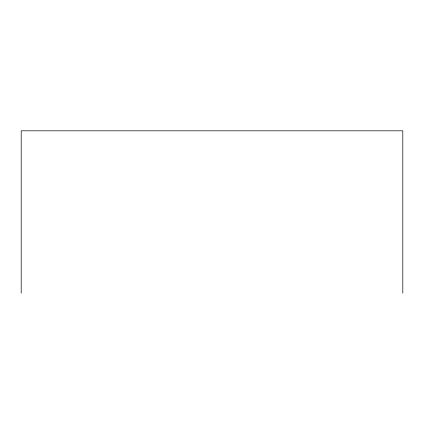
<?xml version="1.0" encoding="UTF-8"?>
<svg xmlns="http://www.w3.org/2000/svg" width="424" height="424" viewBox="0 0 424 424"><rect width="100%" height="100%" fill="white"/><g stroke="black" fill="none" stroke-linecap="round" stroke-linejoin="round"><path stroke-width="0.64" d="M402.8 293.18L402.8 130.82L21.2 130.82L21.2 293.18"/></g></svg>
